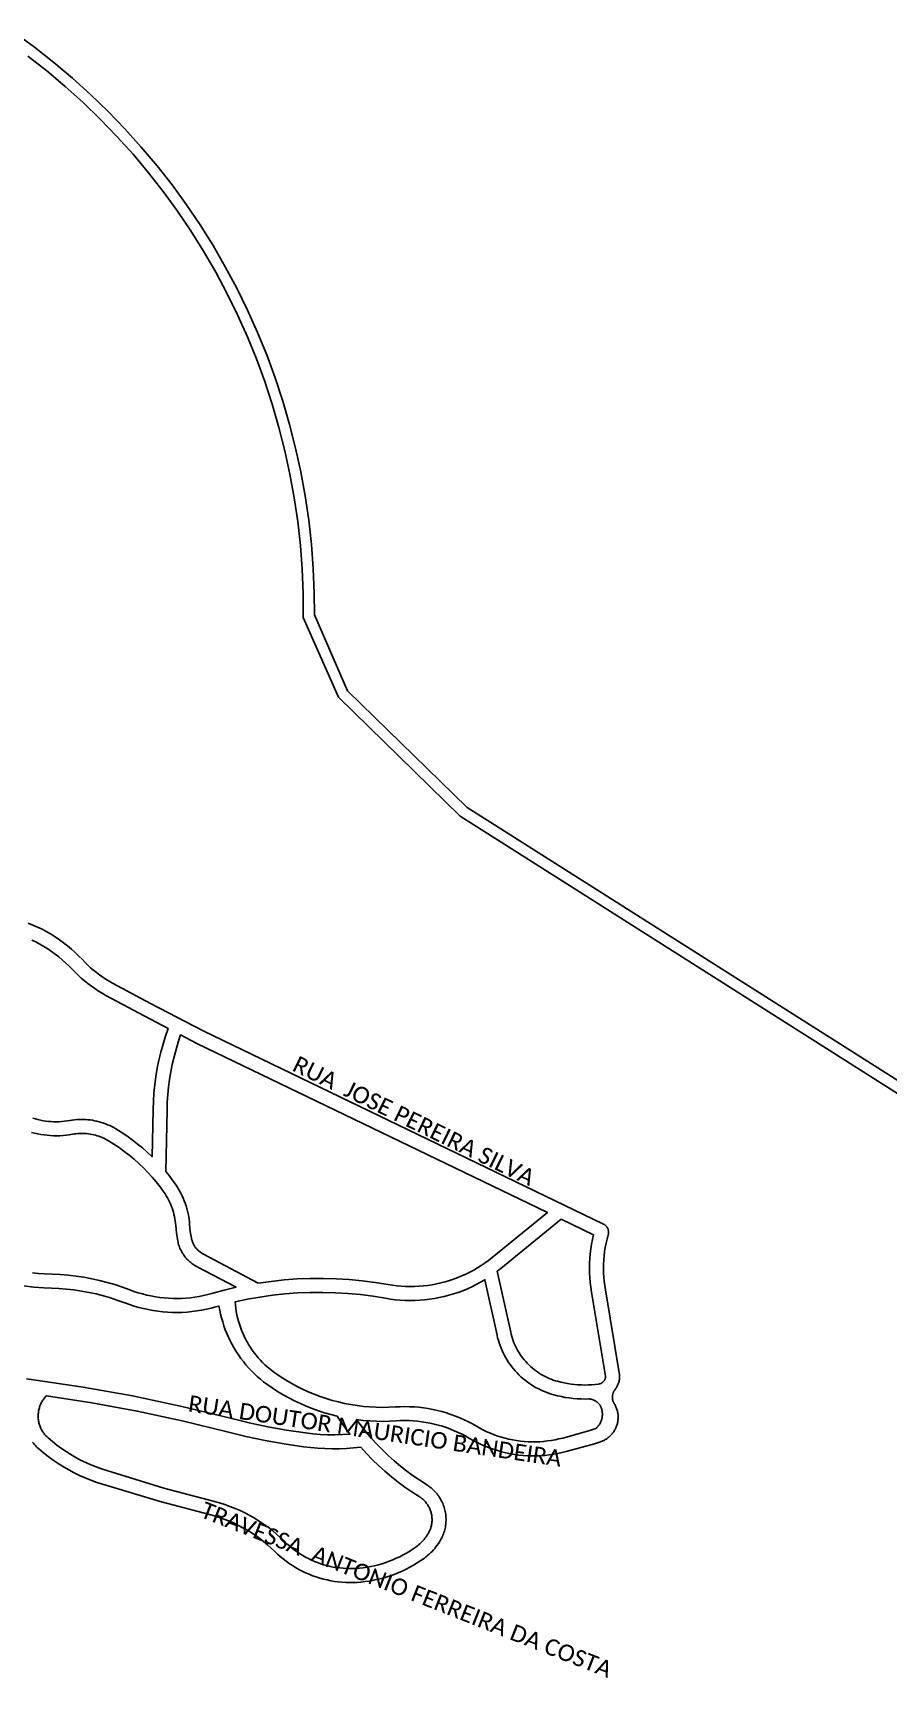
# Model space of a CAD drawing. Header units: millimetres. Extents: x 676447 to 689606, y 7455628 to 7463967.
# Drawn here: x 687916.5 to 688071.5, y 7459637.2 to 7459935.5 of the extents above; entities that cross this region are included whole.
import ezdxf

# ---------------------------------------------------------------- set-up
doc = ezdxf.new("R2010")
doc.units = ezdxf.units.MM
doc.header["$LTSCALE"] = 0.1
doc.header["$MEASUREMENT"] = 0
for name, color, linetype in [('MUB_MEIOFIO', 7, 'Continuous'), ('MUB_QUADRAS', 7, 'Continuous'), ('MUB_SEGMENTO', 7, 'Continuous')]:
    doc.layers.add(name, color=color, linetype=linetype)
doc.styles.add('Legend', font='calibri.ttf')

msp = doc.modelspace()

# ---------------------------------------------------------------- linework, layer by layer
at = {"layer": 'MUB_MEIOFIO', "linetype": 'Continuous'}
msp.add_lwpolyline([(687913.17, 7459935.55), (687916.75, 7459932.94), (687920.23, 7459930.21), (687923.62, 7459927.36), (687926.9, 7459924.4), (687930.08, 7459921.32), (687933.15, 7459918.13), (687936.11, 7459914.85), (687938.96, 7459911.46), (687941.69, 7459907.97), (687944.29, 7459904.39), (687946.77, 7459900.73), (687949.12, 7459896.98), (687951.34, 7459893.15), (687953.42, 7459889.25), (687955.37, 7459885.27), (687957.18, 7459881.24), (687958.85, 7459877.14), (687960.38, 7459872.98), (687961.76, 7459868.78), (687963, 7459864.53), (687964.09, 7459860.24), (687965.03, 7459855.92), (687965.82, 7459851.57), (687966.45, 7459847.19), (687966.94, 7459842.79), (687967.27, 7459838.38), (687967.46, 7459833.95), (687967.48, 7459829.98), (687973.51, 7459816.24), (687995.16, 7459795.05), (688085.66, 7459737.67)], dxfattribs=at)
at = {"layer": 'MUB_QUADRAS', "linetype": 'Continuous'}
for points in [[(687915.54, 7459931.34), (687918.97, 7459928.66), (687922.3, 7459925.85), (687925.54, 7459922.93), (687928.67, 7459919.91), (687931.69, 7459916.77), (687934.61, 7459913.53), (687937.41, 7459910.2), (687940.09, 7459906.77), (687942.65, 7459903.24), (687945.09, 7459899.63), (687947.4, 7459895.94), (687949.59, 7459892.18), (687951.64, 7459888.33), (687953.56, 7459884.42), (687955.34, 7459880.45), (687956.99, 7459876.41), (687958.49, 7459872.33), (687959.85, 7459868.19), (687961.07, 7459864.01), (687962.14, 7459859.78), (687963.06, 7459855.53), (687963.84, 7459851.24), (687964.47, 7459846.93), (687964.95, 7459842.6), (687965.28, 7459838.26), (687965.46, 7459833.91), (687965.48, 7459829.55), (687971.84, 7459815.08), (687993.91, 7459793.47), (688084.47, 7459736.06)], [(687916.38, 7459679.97), (687916.55, 7459679.75), (687916.73, 7459679.54), (687916.91, 7459679.33), (687917.1, 7459679.14), (687917.3, 7459678.95), (687917.5, 7459678.76), (687918.35, 7459678.04), (687919.23, 7459677.36), (687920.13, 7459676.7), (687921.05, 7459676.08), (687921.99, 7459675.49), (687922.95, 7459674.93), (687923.93, 7459674.41), (687924.93, 7459673.92), (687925.95, 7459673.46), (687926.98, 7459673.05), (687928.02, 7459672.67), (687929.08, 7459672.32), (687939.53, 7459669.18), (687948.71, 7459666.76), (687949.58, 7459666.51), (687950.43, 7459666.24), (687951.28, 7459665.93), (687952.11, 7459665.6), (687952.94, 7459665.24), (687953.75, 7459664.84), (687954.54, 7459664.43), (687955.33, 7459663.98), (687956.09, 7459663.51), (687956.84, 7459663.01), (687957.57, 7459662.48), (687958.28, 7459661.93), (687958.97, 7459661.36), (687959.65, 7459660.76), (687960.3, 7459660.14), (687960.79, 7459659.66), (687961.3, 7459659.21), (687961.83, 7459658.77), (687962.37, 7459658.35), (687962.93, 7459657.96), (687963.5, 7459657.58), (687964.08, 7459657.22), (687964.67, 7459656.88), (687965.28, 7459656.56), (687965.9, 7459656.27), (687966.52, 7459655.99), (687967.16, 7459655.74), (687967.8, 7459655.51), (687968.46, 7459655.3), (687969.12, 7459655.12), (687969.78, 7459654.96), (687970.45, 7459654.82), (687971.13, 7459654.71), (687971.8, 7459654.61), (687972.48, 7459654.55), (687973.17, 7459654.51), (687973.85, 7459654.49), (687974.54, 7459654.49), (687975.22, 7459654.52), (687975.9, 7459654.57), (687976.68, 7459654.66), (687977.45, 7459654.77), (687978.22, 7459654.91), (687978.98, 7459655.08), (687979.73, 7459655.26), (687980.48, 7459655.48), (687981.22, 7459655.72), (687981.96, 7459655.98), (687982.68, 7459656.27), (687983.4, 7459656.58), (687984.1, 7459656.92), (687984.79, 7459657.27), (687985.47, 7459657.66), (687986.14, 7459658.06), (687986.79, 7459658.49), (687987.43, 7459658.93), (687987.72, 7459659.15), (687988.01, 7459659.39), (687988.29, 7459659.63), (687988.55, 7459659.88), (687988.81, 7459660.14), (687989.06, 7459660.4), (687989.3, 7459660.68), (687989.53, 7459660.97), (687989.76, 7459661.26), (687989.97, 7459661.56), (687990.17, 7459661.87), (687990.35, 7459662.18), (687990.48, 7459662.41), (687990.59, 7459662.63), (687990.7, 7459662.87), (687990.8, 7459663.1), (687990.89, 7459663.34), (687990.98, 7459663.58), (687991.05, 7459663.82), (687991.12, 7459664.07), (687991.18, 7459664.32), (687991.23, 7459664.57), (687991.27, 7459664.82), (687991.3, 7459665.07), (687991.33, 7459665.33), (687991.34, 7459665.58), (687991.35, 7459665.84), (687991.35, 7459666.09), (687991.34, 7459666.35), (687991.32, 7459666.6), (687991.29, 7459666.86), (687991.25, 7459667.11), (687991.21, 7459667.36), (687991.15, 7459667.61), (687991.09, 7459667.86), (687991.02, 7459668.1), (687990.94, 7459668.34), (687990.85, 7459668.58), (687990.76, 7459668.82), (687990.66, 7459669.05), (687990.54, 7459669.28), (687990.42, 7459669.51), (687990.3, 7459669.73), (687990.16, 7459669.95), (687990.02, 7459670.16), (687989.87, 7459670.37), (687989.72, 7459670.57), (687989.55, 7459670.77), (687989.38, 7459670.96), (687989.21, 7459671.14), (687989.03, 7459671.32), (687988.84, 7459671.49), (687988.64, 7459671.66), (687988.44, 7459671.82), (687988.24, 7459671.97), (687988.03, 7459672.12), (687987.81, 7459672.25), (687986.59, 7459673.04), (687985.39, 7459673.86), (687984.22, 7459674.72), (687983.08, 7459675.62), (687981.97, 7459676.56), (687980.89, 7459677.53), (687979.84, 7459678.54), (687978.82, 7459679.58), (687977.84, 7459680.65), (687976.89, 7459681.75), (687975.98, 7459682.89), (687975.11, 7459684.05), (687976.31, 7459683.91), (687977.51, 7459683.81), (687978.72, 7459683.75), (687979.93, 7459683.73), (687981.13, 7459683.76), (687982.34, 7459683.82), (687983.11, 7459683.86), (687983.88, 7459683.87), (687984.64, 7459683.86), (687985.41, 7459683.82), (687986.18, 7459683.75), (687986.94, 7459683.66), (687987.7, 7459683.55), (687988.46, 7459683.41), (687989.21, 7459683.24), (687989.95, 7459683.05), (687990.69, 7459682.84), (687991.42, 7459682.6), (687992.14, 7459682.33), (687992.85, 7459682.04), (687993.56, 7459681.73), (687994.25, 7459681.39), (687994.93, 7459681.03), (687995.6, 7459680.65), (687996.28, 7459680.26), (687996.98, 7459679.89), (687997.7, 7459679.55), (687998.42, 7459679.23), (687999.16, 7459678.94), (687999.9, 7459678.67), (688000.66, 7459678.43), (688001.42, 7459678.21), (688002.19, 7459678.03), (688002.96, 7459677.87), (688003.75, 7459677.73), (688004.53, 7459677.62), (688005.32, 7459677.55), (688006.11, 7459677.49), (688006.9, 7459677.47), (688007.69, 7459677.47), (688008.48, 7459677.5), (688009.27, 7459677.56), (688010.06, 7459677.65), (688010.84, 7459677.76), (688011.62, 7459677.9), (688012.4, 7459678.07), (688013.16, 7459678.27), (688018.24, 7459679.65), (688019.34, 7459680.01), (688019.49, 7459680.07), (688019.64, 7459680.13), (688019.79, 7459680.19), (688019.94, 7459680.26), (688020.08, 7459680.34), (688020.23, 7459680.42), (688020.36, 7459680.5), (688020.5, 7459680.59), (688020.63, 7459680.69), (688020.76, 7459680.79), (688020.89, 7459680.89), (688021.01, 7459681), (688021.13, 7459681.11), (688021.24, 7459681.22), (688021.35, 7459681.34), (688021.46, 7459681.47), (688021.56, 7459681.59), (688021.66, 7459681.72), (688021.75, 7459681.86), (688021.84, 7459681.99), (688021.92, 7459682.13), (688022, 7459682.28), (688022.08, 7459682.42), (688022.15, 7459682.57), (688022.21, 7459682.72), (688022.27, 7459682.87), (688022.32, 7459683.02), (688022.37, 7459683.18), (688022.41, 7459683.34), (688022.45, 7459683.49), (688022.48, 7459683.65), (688022.5, 7459683.82), (688022.52, 7459683.98), (688022.54, 7459684.14), (688022.55, 7459684.3), (688022.55, 7459684.46), (688022.55, 7459684.63), (688022.54, 7459684.79), (688022.53, 7459684.95), (688022.51, 7459685.11), (688022.48, 7459685.27), (688022.45, 7459685.43), (688022.42, 7459685.59), (688022.38, 7459685.75), (688022.33, 7459685.91), (688022.28, 7459686.06), (688022.22, 7459686.21), (688022.16, 7459686.36), (688022.09, 7459686.51), (688022.02, 7459686.66), (688021.94, 7459686.8), (688021.9, 7459686.87), (688021.85, 7459686.93), (688021.81, 7459687), (688021.77, 7459687.07), (688021.74, 7459687.14), (688021.71, 7459687.21), (688021.68, 7459687.29), (688021.65, 7459687.36), (688021.62, 7459687.44), (688021.6, 7459687.51), (688021.58, 7459687.59), (688021.56, 7459687.67), (688021.55, 7459687.74), (688021.54, 7459687.82), (688021.53, 7459687.9), (688021.52, 7459687.98), (688021.52, 7459688.06), (688021.52, 7459688.14), (688021.52, 7459688.22), (688021.52, 7459688.3), (688021.53, 7459688.38), (688021.54, 7459688.46), (688021.55, 7459688.53), (688021.57, 7459688.61), (688021.59, 7459688.69), (688021.61, 7459688.77), (688021.63, 7459688.84), (688021.66, 7459688.92), (688021.69, 7459688.99), (688021.72, 7459689.06), (688021.75, 7459689.13), (688021.79, 7459689.21), (688021.83, 7459689.27), (688021.87, 7459689.34), (688021.96, 7459689.45), (688022.04, 7459689.56), (688022.12, 7459689.67), (688022.2, 7459689.78), (688022.27, 7459689.9), (688022.34, 7459690.02), (688022.4, 7459690.14), (688022.46, 7459690.27), (688022.52, 7459690.39), (688022.57, 7459690.52), (688022.62, 7459690.65), (688022.66, 7459690.78), (688022.7, 7459690.92), (688022.73, 7459691.05), (688022.76, 7459691.18), (688022.78, 7459691.32), (688022.8, 7459691.46), (688022.81, 7459691.59), (688022.82, 7459691.73), (688022.83, 7459691.87), (688022.83, 7459692.01), (688022.82, 7459692.14), (688020.24, 7459707.61), (688020.12, 7459708.37), (688020.03, 7459709.14), (688019.96, 7459709.91), (688019.92, 7459710.68), (688019.91, 7459711.45), (688019.92, 7459712.22), (688019.96, 7459712.99), (688020.02, 7459713.75), (688020.11, 7459714.52), (688020.23, 7459715.28), (688020.37, 7459716.04), (688020.54, 7459716.79), (688020.74, 7459717.54), (688020.75, 7459717.59), (688020.77, 7459717.64), (688020.78, 7459717.7), (688020.79, 7459717.75), (688020.8, 7459717.81), (688020.81, 7459717.87), (688020.81, 7459717.92), (688020.82, 7459717.98), (688020.82, 7459718.03), (688020.82, 7459718.09), (688020.81, 7459718.15), (688020.81, 7459718.2), (688020.8, 7459718.26), (688020.79, 7459718.31), (688020.78, 7459718.37), (688020.77, 7459718.42), (688020.76, 7459718.48), (688020.74, 7459718.53), (688020.72, 7459718.59), (688020.7, 7459718.64), (688020.68, 7459718.69), (688020.66, 7459718.74), (688020.63, 7459718.79), (688020.61, 7459718.84), (688020.58, 7459718.89), (688020.55, 7459718.94), (688020.52, 7459718.98), (688020.48, 7459719.03), (688020.45, 7459719.07), (688020.41, 7459719.12), (688020.37, 7459719.16), (688020.34, 7459719.2), (688020.3, 7459719.24), (688020.25, 7459719.28), (688020.21, 7459719.31), (688020.17, 7459719.35), (688020.12, 7459719.38), (688020.07, 7459719.41), (688020.03, 7459719.44), (688019.98, 7459719.47), (688019.93, 7459719.5), (687947.32, 7459754.55), (687937.8, 7459759.54), (687930.89, 7459763.22), (687930.29, 7459763.57), (687929.69, 7459763.93), (687929.11, 7459764.31), (687928.54, 7459764.71), (687927.99, 7459765.13), (687927.44, 7459765.56), (687926.92, 7459766.01), (687926.4, 7459766.48), (687925.91, 7459766.97), (687925.42, 7459767.47), (687924.79, 7459768.13), (687924.13, 7459768.77), (687923.45, 7459769.38), (687922.74, 7459769.97), (687922.02, 7459770.54), (687921.28, 7459771.08), (687920.52, 7459771.59), (687919.74, 7459772.08), (687918.95, 7459772.54), (687918.14, 7459772.97), (687917.31, 7459773.37), (687916.47, 7459773.75), (687915.62, 7459774.09)], [(687916.27, 7459771.03), (687917.01, 7459770.67), (687917.73, 7459770.28), (687918.44, 7459769.86), (687919.14, 7459769.42), (687919.82, 7459768.96), (687920.49, 7459768.48), (687921.14, 7459767.97), (687921.77, 7459767.44), (687922.39, 7459766.9), (687922.99, 7459766.33), (687923.57, 7459765.74), (687924.1, 7459765.18), (687924.66, 7459764.64), (687925.23, 7459764.11), (687925.82, 7459763.61), (687926.43, 7459763.12), (687927.05, 7459762.65), (687927.69, 7459762.21), (687928.34, 7459761.78), (687929, 7459761.38), (687929.68, 7459760.99), (687936.62, 7459757.29), (687940.97, 7459755.01), (687940.48, 7459753.59), (687940.04, 7459752.15), (687939.64, 7459750.7), (687939.3, 7459749.23), (687939, 7459747.76), (687938.75, 7459746.27), (687938.54, 7459744.78), (687938.39, 7459743.28), (687938.29, 7459741.78), (687938.23, 7459740.28), (687938.06, 7459731.72), (687937.19, 7459732.54), (687936.3, 7459733.33), (687935.38, 7459734.08), (687934.43, 7459734.81), (687933.47, 7459735.5), (687932.47, 7459736.17), (687931.46, 7459736.79), (687931.11, 7459737), (687930.74, 7459737.19), (687930.38, 7459737.37), (687930, 7459737.54), (687929.62, 7459737.69), (687929.23, 7459737.83), (687928.84, 7459737.96), (687928.45, 7459738.07), (687928.05, 7459738.17), (687927.65, 7459738.26), (687927.25, 7459738.33), (687926.84, 7459738.39), (687926.44, 7459738.44), (687926.03, 7459738.47), (687925.62, 7459738.48), (687925.21, 7459738.49), (687924.8, 7459738.48), (687924.39, 7459738.45), (687923.98, 7459738.41), (687923.57, 7459738.36), (687923.17, 7459738.29), (687922.69, 7459738.22), (687922.2, 7459738.15), (687921.72, 7459738.11), (687921.23, 7459738.08), (687920.75, 7459738.07), (687920.26, 7459738.07), (687919.77, 7459738.09), (687919.29, 7459738.13), (687918.8, 7459738.19), (687918.32, 7459738.26), (687917.84, 7459738.35), (687917.37, 7459738.46), (687916.9, 7459738.58), (687916.43, 7459738.72)], [(687940.54, 7459729.03), (687940.54, 7459729.03), (687940.77, 7459740.22), (687940.82, 7459741.61), (687940.91, 7459743), (687941.05, 7459744.38), (687941.23, 7459745.75), (687941.46, 7459747.12), (687941.73, 7459748.48), (687942.04, 7459749.84), (687942.4, 7459751.18), (687942.8, 7459752.51), (687943.24, 7459753.82), (687946.18, 7459752.28), (688009.72, 7459721.61), (687999.7, 7459713.43), (687999.06, 7459712.93), (687998.42, 7459712.46), (687997.75, 7459712.01), (687997.07, 7459711.58), (687996.38, 7459711.17), (687995.67, 7459710.79), (687994.95, 7459710.43), (687994.22, 7459710.1), (687993.47, 7459709.8), (687992.72, 7459709.51), (687991.96, 7459709.26), (687991.18, 7459709.03), (687990.41, 7459708.83), (687989.62, 7459708.66), (687988.83, 7459708.51), (687988.03, 7459708.39), (687987.24, 7459708.3), (687986.43, 7459708.23), (687985.63, 7459708.2), (687984.83, 7459708.19), (687984.02, 7459708.21), (687983.22, 7459708.25), (687982.42, 7459708.33), (687981.62, 7459708.43), (687980.83, 7459708.56), (687978.49, 7459708.94), (687976.15, 7459709.24), (687973.79, 7459709.46), (687971.43, 7459709.6), (687969.07, 7459709.66), (687966.7, 7459709.65), (687964.34, 7459709.55), (687961.98, 7459709.38), (687959.63, 7459709.12), (687957.28, 7459708.79), (687947.41, 7459714.03), (687947.29, 7459714.09), (687947.17, 7459714.16), (687947.05, 7459714.23), (687946.93, 7459714.31), (687946.81, 7459714.39), (687946.7, 7459714.48), (687946.59, 7459714.57), (687946.49, 7459714.66), (687946.39, 7459714.75), (687946.29, 7459714.85), (687946.19, 7459714.96), (687946.1, 7459715.06), (687946.01, 7459715.17), (687945.92, 7459715.28), (687945.84, 7459715.4), (687945.77, 7459715.51), (687945.69, 7459715.63), (687945.62, 7459715.76), (687945.56, 7459715.88), (687945.5, 7459716.01), (687945.44, 7459716.14), (687945.39, 7459716.27), (687945.34, 7459716.4), (687945.3, 7459716.53), (687945.26, 7459716.67), (687945.23, 7459716.8), (687945.2, 7459716.94), (687945.09, 7459717.56), (687944.99, 7459718.18), (687944.92, 7459718.81), (687944.87, 7459719.44), (687944.83, 7459719.93), (687944.77, 7459720.42), (687944.7, 7459720.9), (687944.6, 7459721.39), (687944.5, 7459721.87), (687944.37, 7459722.35), (687944.23, 7459722.82), (687944.08, 7459723.29), (687943.9, 7459723.75), (687943.71, 7459724.2), (687943.51, 7459724.65), (687943.29, 7459725.1), (687943.06, 7459725.53), (687942.81, 7459725.96), (687942.55, 7459726.37), (687942.27, 7459726.78), (687941.71, 7459727.55), (687941.14, 7459728.3), (687940.54, 7459729.03)], [(687916.22, 7459736.13), (687916.77, 7459735.99), (687917.34, 7459735.86), (687917.9, 7459735.76), (687918.47, 7459735.67), (687919.04, 7459735.61), (687919.61, 7459735.56), (687920.19, 7459735.54), (687920.76, 7459735.53), (687921.34, 7459735.54), (687921.91, 7459735.58), (687922.48, 7459735.63), (687923.05, 7459735.7), (687923.62, 7459735.8), (687923.94, 7459735.85), (687924.26, 7459735.89), (687924.58, 7459735.92), (687924.91, 7459735.94), (687925.23, 7459735.95), (687925.55, 7459735.95), (687925.88, 7459735.93), (687926.2, 7459735.91), (687926.52, 7459735.87), (687926.84, 7459735.83), (687927.16, 7459735.77), (687927.47, 7459735.7), (687927.79, 7459735.62), (687928.1, 7459735.53), (687928.41, 7459735.43), (687928.71, 7459735.32), (687929.01, 7459735.2), (687929.3, 7459735.07), (687929.6, 7459734.93), (687929.88, 7459734.78), (687930.16, 7459734.61), (687931.14, 7459734.01), (687932.09, 7459733.37), (687933.02, 7459732.7), (687933.93, 7459731.99), (687934.81, 7459731.26), (687935.67, 7459730.49), (687936.49, 7459729.7), (687937.29, 7459728.87), (687938.07, 7459728.02), (687938.81, 7459727.15), (687939.52, 7459726.24), (687940.19, 7459725.32), (687940.42, 7459724.98), (687940.64, 7459724.64), (687940.84, 7459724.29), (687941.04, 7459723.93), (687941.22, 7459723.57), (687941.39, 7459723.2), (687941.54, 7459722.82), (687941.68, 7459722.44), (687941.81, 7459722.05), (687941.93, 7459721.67), (687942.03, 7459721.27), (687942.12, 7459720.88), (687942.19, 7459720.48), (687942.26, 7459720.07), (687942.3, 7459719.67), (687942.34, 7459719.27), (687942.4, 7459718.56), (687942.48, 7459717.85), (687942.58, 7459717.15), (687942.71, 7459716.45), (687942.76, 7459716.22), (687942.81, 7459716), (687942.88, 7459715.77), (687942.95, 7459715.55), (687943.03, 7459715.33), (687943.12, 7459715.11), (687943.21, 7459714.9), (687943.32, 7459714.69), (687943.43, 7459714.49), (687943.54, 7459714.28), (687943.67, 7459714.09), (687943.8, 7459713.89), (687943.94, 7459713.7), (687944.08, 7459713.52), (687944.23, 7459713.34), (687944.39, 7459713.17), (687944.55, 7459713), (687944.72, 7459712.84), (687944.89, 7459712.68), (687945.07, 7459712.53), (687945.26, 7459712.39), (687945.44, 7459712.25), (687945.64, 7459712.12), (687945.84, 7459712), (687946.04, 7459711.88), (687946.24, 7459711.77), (687953.29, 7459708.04), (687953.29, 7459708.04)], [(688018.07, 7459717.58), (688017.88, 7459716.73), (688017.73, 7459715.87), (688017.6, 7459715.01), (688017.5, 7459714.14), (688017.43, 7459713.27), (688017.39, 7459712.4), (688017.37, 7459711.53), (688017.39, 7459710.66), (688017.43, 7459709.79), (688017.51, 7459708.92), (688017.61, 7459708.05), (688017.74, 7459707.19), (688020.29, 7459691.91), (688020.29, 7459691.86), (688020.29, 7459691.81), (688020.28, 7459691.76), (688020.27, 7459691.71), (688020.26, 7459691.66), (688020.25, 7459691.61), (688020.24, 7459691.56), (688020.23, 7459691.51), (688020.21, 7459691.46), (688020.19, 7459691.41), (688020.17, 7459691.37), (688020.15, 7459691.32), (688020.13, 7459691.28), (688020.11, 7459691.23), (688020.08, 7459691.19), (688020.06, 7459691.14), (688020.03, 7459691.1), (688020, 7459691.06), (688019.97, 7459691.02), (688019.93, 7459690.98), (688019.9, 7459690.95), (688019.87, 7459690.91), (688019.83, 7459690.87), (688019.79, 7459690.84), (688019.75, 7459690.81), (688019.71, 7459690.78), (688019.67, 7459690.75), (688019.63, 7459690.72), (688019.59, 7459690.69), (688019.54, 7459690.66), (688019.5, 7459690.64), (688019.45, 7459690.62), (688019.41, 7459690.6), (688019.36, 7459690.58), (688019.31, 7459690.56), (688019.27, 7459690.54), (688019.22, 7459690.53), (688019.17, 7459690.52), (688019.12, 7459690.51), (688019.07, 7459690.5), (688019.02, 7459690.49), (688018.4, 7459690.42), (688017.77, 7459690.36), (688017.15, 7459690.33), (688016.52, 7459690.32), (688015.89, 7459690.33), (688015.26, 7459690.36), (688014.64, 7459690.42), (688014.02, 7459690.49), (688013.39, 7459690.58), (688012.78, 7459690.7), (688012.16, 7459690.83), (688011.56, 7459690.99), (688011.17, 7459691.1), (688010.78, 7459691.23), (688010.41, 7459691.37), (688010.03, 7459691.52), (688009.66, 7459691.68), (688009.3, 7459691.86), (688008.94, 7459692.05), (688008.59, 7459692.25), (688008.25, 7459692.47), (688007.91, 7459692.69), (688007.58, 7459692.93), (688007.26, 7459693.17), (688006.95, 7459693.43), (688006.65, 7459693.7), (688006.36, 7459693.98), (688006.07, 7459694.27), (688005.8, 7459694.57), (688005.54, 7459694.87), (688005.28, 7459695.19), (688005.04, 7459695.51), (688004.81, 7459695.84), (688004.59, 7459696.18), (688004.38, 7459696.53), (688004.19, 7459696.89), (688004, 7459697.25), (688003.83, 7459697.61), (688003.67, 7459697.98), (688003.53, 7459698.36), (688003.4, 7459698.74), (688003.28, 7459699.13), (688003.17, 7459699.52), (688003.08, 7459699.91), (688000.65, 7459710.95), (688001.3, 7459711.47), (688012.25, 7459720.39), (688018.07, 7459717.58), (688018.07, 7459717.58)], [(687953.29, 7459708.04), (687951.1, 7459707.52), (687948.92, 7459706.93), (687948.15, 7459706.72), (687947.37, 7459706.54), (687946.59, 7459706.39), (687945.8, 7459706.26), (687945.01, 7459706.16), (687944.21, 7459706.09), (687943.42, 7459706.04), (687942.62, 7459706.02), (687941.82, 7459706.03), (687941.02, 7459706.06), (687940.23, 7459706.13), (687939.44, 7459706.21), (687938.65, 7459706.33), (687937.86, 7459706.47), (687937.08, 7459706.64), (687936.31, 7459706.84), (687935.54, 7459707.06), (687934.78, 7459707.31), (687934.03, 7459707.58), (687932.68, 7459708.08), (687931.31, 7459708.53), (687929.93, 7459708.93), (687928.53, 7459709.29), (687927.13, 7459709.6), (687925.71, 7459709.87), (687924.28, 7459710.08), (687922.85, 7459710.25), (687921.42, 7459710.37), (687919.98, 7459710.45), (687918.54, 7459710.47), (687917.46, 7459710.55), (687916.38, 7459710.66)], [(688017.26, 7459687.8), (688017.35, 7459687.79), (688017.44, 7459687.78), (688017.53, 7459687.77), (688017.62, 7459687.75), (688017.71, 7459687.73), (688017.79, 7459687.71), (688017.88, 7459687.69), (688017.96, 7459687.66), (688018.05, 7459687.63), (688018.13, 7459687.6), (688018.21, 7459687.56), (688018.29, 7459687.52), (688018.37, 7459687.48), (688018.44, 7459687.43), (688018.52, 7459687.39), (688018.59, 7459687.34), (688018.67, 7459687.28), (688018.74, 7459687.23), (688018.8, 7459687.17), (688018.87, 7459687.11), (688018.93, 7459687.05), (688019, 7459686.99), (688019.05, 7459686.92), (688019.11, 7459686.85), (688019.17, 7459686.78), (688019.22, 7459686.71), (688019.27, 7459686.64), (688019.32, 7459686.56), (688019.36, 7459686.48), (688019.41, 7459686.37), (688019.46, 7459686.26), (688019.5, 7459686.15), (688019.53, 7459686.04), (688019.57, 7459685.92), (688019.6, 7459685.81), (688019.62, 7459685.69), (688019.65, 7459685.57), (688019.66, 7459685.45), (688019.68, 7459685.33), (688019.69, 7459685.21), (688019.69, 7459685.09), (688019.69, 7459684.97), (688019.69, 7459684.85), (688019.68, 7459684.73), (688019.67, 7459684.61), (688019.65, 7459684.49), (688019.63, 7459684.38), (688019.61, 7459684.26), (688019.58, 7459684.14), (688019.55, 7459684.03), (688019.51, 7459683.91), (688019.47, 7459683.8), (688019.43, 7459683.69), (688019.38, 7459683.58), (688019.33, 7459683.47), (688019.27, 7459683.36), (688019.21, 7459683.26), (688019.15, 7459683.15), (688019.08, 7459683.05), (688019.01, 7459682.96), (688018.94, 7459682.86), (688018.86, 7459682.77), (688018.78, 7459682.68), (688018.7, 7459682.59), (688018.62, 7459682.51), (688018.53, 7459682.43), (688017.43, 7459682.06), (688012.5, 7459680.71), (688011.81, 7459680.54), (688011.13, 7459680.39), (688010.44, 7459680.27), (688009.74, 7459680.17), (688009.04, 7459680.09), (688008.34, 7459680.04), (688007.64, 7459680.01), (688006.93, 7459680.01), (688006.23, 7459680.03), (688005.53, 7459680.07), (688004.83, 7459680.14), (688004.13, 7459680.24), (688003.44, 7459680.36), (688002.75, 7459680.5), (688002.07, 7459680.67), (688001.39, 7459680.86), (688000.72, 7459681.07), (688000.06, 7459681.31), (687999.4, 7459681.57), (687998.76, 7459681.85), (687998.13, 7459682.16), (687997.5, 7459682.49), (687996.89, 7459682.84), (687996.15, 7459683.26), (687995.4, 7459683.66), (687994.63, 7459684.03), (687993.85, 7459684.38), (687993.06, 7459684.7), (687992.25, 7459684.99), (687991.44, 7459685.26), (687990.62, 7459685.5), (687989.8, 7459685.71), (687988.96, 7459685.9), (687988.12, 7459686.05), (687987.28, 7459686.18), (687986.43, 7459686.28), (687985.58, 7459686.35), (687984.73, 7459686.39), (687983.87, 7459686.41), (687983.02, 7459686.39), (687982.17, 7459686.35), (687981.01, 7459686.29), (687979.85, 7459686.27), (687978.7, 7459686.29), (687977.54, 7459686.35), (687976.39, 7459686.45), (687975.24, 7459686.59), (687974.1, 7459686.77), (687972.96, 7459686.99), (687971.83, 7459687.25), (687970.71, 7459687.54), (687969.61, 7459687.88), (687968.51, 7459688.25), (687967.43, 7459688.66), (687966.36, 7459689.1), (687965.31, 7459689.59), (687964.27, 7459690.1), (687963.26, 7459690.66), (687962.26, 7459691.24), (687961.28, 7459691.87), (687960.33, 7459692.52), (687959.86, 7459692.87), (687959.4, 7459693.23), (687958.95, 7459693.61), (687958.51, 7459694), (687958.09, 7459694.41), (687957.69, 7459694.84), (687957.3, 7459695.27), (687956.92, 7459695.72), (687956.56, 7459696.18), (687956.21, 7459696.66), (687955.88, 7459697.14), (687955.57, 7459697.64), (687955.27, 7459698.15), (687955, 7459698.66), (687954.74, 7459699.19), (687954.49, 7459699.72), (687954.27, 7459700.27), (687954.06, 7459700.81), (687953.88, 7459701.37), (687953.71, 7459701.93), (687953.56, 7459702.5), (687953.43, 7459703.07), (687953.32, 7459703.65), (687953.23, 7459704.23), (687953.16, 7459704.81), (687953.11, 7459705.4), (687955.35, 7459705.87), (687957.6, 7459706.27), (687959.87, 7459706.6), (687962.14, 7459706.85), (687964.43, 7459707.02), (687966.71, 7459707.11), (687969, 7459707.13), (687971.29, 7459707.07), (687973.57, 7459706.93), (687975.85, 7459706.72), (687978.12, 7459706.42), (687980.38, 7459706.06), (687981.26, 7459705.91), (687982.14, 7459705.8), (687983.03, 7459705.72), (687983.92, 7459705.67), (687984.81, 7459705.65), (687985.71, 7459705.66), (687986.6, 7459705.7), (687987.49, 7459705.77), (687988.37, 7459705.87), (687989.25, 7459706.01), (687990.13, 7459706.17), (687991, 7459706.36), (687991.86, 7459706.59), (687992.72, 7459706.84), (687993.57, 7459707.12), (687994.4, 7459707.43), (687995.23, 7459707.77), (687996.04, 7459708.14), (687996.84, 7459708.54), (687997.62, 7459708.96), (687998.39, 7459709.41), (688000.6, 7459699.37), (688000.71, 7459698.89), (688000.84, 7459698.42), (688000.99, 7459697.95), (688001.15, 7459697.49), (688001.32, 7459697.03), (688001.52, 7459696.58), (688001.72, 7459696.13), (688001.95, 7459695.7), (688002.18, 7459695.27), (688002.44, 7459694.85), (688002.7, 7459694.43), (688002.98, 7459694.03), (688003.27, 7459693.64), (688003.58, 7459693.25), (688003.9, 7459692.88), (688004.23, 7459692.52), (688004.58, 7459692.17), (688004.93, 7459691.83), (688005.3, 7459691.51), (688005.68, 7459691.19), (688006.07, 7459690.89), (688006.46, 7459690.61), (688006.87, 7459690.33), (688007.29, 7459690.07), (688007.71, 7459689.83), (688008.15, 7459689.6), (688008.59, 7459689.38), (688009.04, 7459689.18), (688009.49, 7459689), (688009.95, 7459688.83), (688010.42, 7459688.68), (688010.89, 7459688.54), (688011.58, 7459688.36), (688012.28, 7459688.21), (688012.98, 7459688.08), (688013.69, 7459687.97), (688014.4, 7459687.89), (688015.12, 7459687.83), (688015.83, 7459687.79), (688016.55, 7459687.78), (688017.26, 7459687.8)], [(687914.76, 7459708.3), (687916.61, 7459708.08), (687918.46, 7459707.93), (687919.82, 7459707.91), (687921.18, 7459707.84), (687922.54, 7459707.73), (687923.89, 7459707.57), (687925.24, 7459707.37), (687926.58, 7459707.12), (687927.92, 7459706.83), (687929.24, 7459706.49), (687930.55, 7459706.11), (687931.84, 7459705.68), (687933.12, 7459705.22), (687933.95, 7459704.91), (687934.79, 7459704.64), (687935.64, 7459704.39), (687936.5, 7459704.17), (687937.36, 7459703.99), (687938.23, 7459703.83), (687939.11, 7459703.7), (687939.99, 7459703.6), (687940.87, 7459703.53), (687941.75, 7459703.49), (687942.64, 7459703.48), (687943.52, 7459703.5), (687944.41, 7459703.56), (687945.29, 7459703.64), (687946.16, 7459703.75), (687947.04, 7459703.89), (687947.9, 7459704.06), (687948.77, 7459704.26), (687949.62, 7459704.49), (687950.19, 7459704.65), (687950.32, 7459703.92), (687950.47, 7459703.2), (687950.65, 7459702.48), (687950.86, 7459701.76), (687951.09, 7459701.06), (687951.34, 7459700.36), (687951.61, 7459699.67), (687951.91, 7459698.99), (687952.23, 7459698.32), (687952.58, 7459697.67), (687952.94, 7459697.02), (687953.33, 7459696.39), (687953.73, 7459695.77), (687954.16, 7459695.16), (687954.61, 7459694.57), (687955.08, 7459694), (687955.57, 7459693.44), (687956.07, 7459692.89), (687956.6, 7459692.37), (687957.14, 7459691.86), (687957.69, 7459691.37), (687958.27, 7459690.9), (687958.86, 7459690.45), (687959.82, 7459689.79), (687960.81, 7459689.16), (687961.82, 7459688.56), (687962.84, 7459687.99), (687963.89, 7459687.45), (687964.95, 7459686.95), (687966.02, 7459686.49), (687967.11, 7459686.06), (687968.22, 7459685.66), (687969.33, 7459685.3), (687970.46, 7459684.98), (687971.6, 7459684.7), (687972.34, 7459683.57), (687973.12, 7459682.47), (687973.93, 7459681.39), (687972.58, 7459681.32), (687971.24, 7459681.29), (687969.89, 7459681.3), (687968.54, 7459681.37), (687967.2, 7459681.47), (687965.86, 7459681.63), (687962.44, 7459682.14), (687959.03, 7459682.75), (687955.65, 7459683.47), (687952.29, 7459684.29), (687943.44, 7459686.45), (687934.52, 7459688.33), (687925.55, 7459689.93), (687916.54, 7459691.25), (687915.3, 7459691.43)], [(687975.88, 7459679.03), (687976.93, 7459677.89), (687978, 7459676.78), (687979.12, 7459675.71), (687980.27, 7459674.67), (687981.45, 7459673.68), (687982.66, 7459672.72), (687983.91, 7459671.8), (687985.18, 7459670.93), (687986.48, 7459670.09), (687986.62, 7459670), (687986.76, 7459669.91), (687986.89, 7459669.81), (687987.03, 7459669.7), (687987.15, 7459669.59), (687987.28, 7459669.48), (687987.4, 7459669.36), (687987.51, 7459669.24), (687987.63, 7459669.11), (687987.73, 7459668.98), (687987.84, 7459668.85), (687987.94, 7459668.71), (687988.03, 7459668.57), (687988.12, 7459668.43), (687988.2, 7459668.28), (687988.28, 7459668.14), (687988.35, 7459667.98), (687988.42, 7459667.83), (687988.49, 7459667.67), (687988.54, 7459667.52), (687988.6, 7459667.36), (687988.64, 7459667.19), (687988.68, 7459667.03), (687988.72, 7459666.87), (687988.75, 7459666.7), (687988.77, 7459666.53), (687988.79, 7459666.37), (687988.8, 7459666.2), (687988.81, 7459666.03), (687988.81, 7459665.86), (687988.81, 7459665.69), (687988.8, 7459665.52), (687988.78, 7459665.36), (687988.76, 7459665.19), (687988.73, 7459665.02), (687988.7, 7459664.86), (687988.66, 7459664.69), (687988.62, 7459664.53), (687988.57, 7459664.37), (687988.51, 7459664.21), (687988.45, 7459664.06), (687988.38, 7459663.9), (687988.31, 7459663.75), (687988.24, 7459663.6), (687988.16, 7459663.45), (687988.01, 7459663.21), (687987.86, 7459662.98), (687987.7, 7459662.75), (687987.53, 7459662.53), (687987.36, 7459662.31), (687987.18, 7459662.1), (687986.99, 7459661.9), (687986.79, 7459661.7), (687986.59, 7459661.51), (687986.38, 7459661.33), (687986.16, 7459661.15), (687985.94, 7459660.99), (687985.37, 7459660.59), (687984.79, 7459660.21), (687984.19, 7459659.85), (687983.59, 7459659.51), (687982.97, 7459659.19), (687982.34, 7459658.89), (687981.71, 7459658.61), (687981.06, 7459658.35), (687980.41, 7459658.12), (687979.75, 7459657.91), (687979.08, 7459657.72), (687978.4, 7459657.55), (687977.72, 7459657.4), (687977.04, 7459657.28), (687976.35, 7459657.18), (687975.66, 7459657.1), (687975.07, 7459657.05), (687974.47, 7459657.03), (687973.88, 7459657.02), (687973.28, 7459657.04), (687972.69, 7459657.08), (687972.1, 7459657.14), (687971.5, 7459657.21), (687970.92, 7459657.31), (687970.33, 7459657.43), (687969.76, 7459657.57), (687969.18, 7459657.73), (687968.61, 7459657.91), (687968.05, 7459658.11), (687967.5, 7459658.33), (687966.95, 7459658.57), (687966.42, 7459658.83), (687965.89, 7459659.11), (687965.37, 7459659.4), (687964.87, 7459659.71), (687964.37, 7459660.04), (687963.89, 7459660.39), (687963.41, 7459660.75), (687962.96, 7459661.13), (687962.51, 7459661.53), (687962.08, 7459661.94), (687961.37, 7459662.62), (687960.63, 7459663.28), (687959.87, 7459663.91), (687959.09, 7459664.52), (687958.28, 7459665.09), (687957.46, 7459665.64), (687956.62, 7459666.16), (687955.76, 7459666.65), (687954.89, 7459667.11), (687954, 7459667.54), (687953.1, 7459667.94), (687952.18, 7459668.3), (687951.25, 7459668.64), (687950.31, 7459668.94), (687949.36, 7459669.21), (687940.18, 7459671.63), (687929.84, 7459674.8), (687928.87, 7459675.12), (687927.91, 7459675.47), (687926.96, 7459675.85), (687926.03, 7459676.27), (687925.11, 7459676.72), (687924.21, 7459677.2), (687923.33, 7459677.71), (687922.47, 7459678.25), (687921.62, 7459678.83), (687920.8, 7459679.43), (687919.99, 7459680.06), (687919.21, 7459680.72), (687919.08, 7459680.84), (687918.95, 7459680.97), (687918.82, 7459681.1), (687918.7, 7459681.23), (687918.58, 7459681.37), (687918.47, 7459681.52), (687918.36, 7459681.66), (687918.26, 7459681.81), (687918.16, 7459681.97), (687918.07, 7459682.13), (687917.98, 7459682.29), (687917.9, 7459682.45), (687917.83, 7459682.62), (687917.76, 7459682.79), (687917.7, 7459682.96), (687917.64, 7459683.13), (687917.59, 7459683.31), (687917.54, 7459683.48), (687917.51, 7459683.66), (687917.47, 7459683.84), (687917.45, 7459684.02), (687917.43, 7459684.2), (687917.41, 7459684.38), (687917.4, 7459684.57), (687917.4, 7459684.75), (687917.41, 7459684.93), (687917.42, 7459685.11), (687917.44, 7459685.29), (687917.46, 7459685.47), (687917.49, 7459685.65), (687917.53, 7459685.83), (687917.57, 7459686.01), (687917.62, 7459686.19), (687917.67, 7459686.36), (687917.73, 7459686.53), (687917.8, 7459686.7), (687917.87, 7459686.87), (687917.95, 7459687.03), (687918.03, 7459687.2), (687918.12, 7459687.36), (687918.21, 7459687.51), (687918.31, 7459687.66), (687918.42, 7459687.81), (687918.53, 7459687.96), (687918.64, 7459688.1), (687918.76, 7459688.24), (687918.89, 7459688.37), (687927.14, 7459687.09), (687935.36, 7459685.58), (687943.53, 7459683.82), (687951.65, 7459681.83), (687955.08, 7459680.99), (687958.54, 7459680.26), (687962.02, 7459679.63), (687965.52, 7459679.11), (687966.81, 7459678.96), (687968.11, 7459678.85), (687969.4, 7459678.78), (687970.7, 7459678.75), (687972, 7459678.76), (687973.3, 7459678.81), (687974.59, 7459678.9), (687975.88, 7459679.03)]]:
    msp.add_lwpolyline(points, dxfattribs=at)

# ---------------------------------------------------------------- texts
at = {"layer": 'MUB_SEGMENTO', "color": 253, "style": 'Legend'}
for s, rotation, p in [('RUA  JOSE PEREIRA SILVA', 333.9586, (687963.27, 7459747.45)), ('RUA DOUTOR MAURICIO BANDEIRA', 351.5431, (687944.47, 7459685.55)), ('TRAVESSA  ANTONIO FERREIRA DA COSTA', 338.4183, (687946.61, 7459666.46))]:
    msp.add_text(s, height=3, rotation=rotation, dxfattribs=at).set_placement(p)

doc.saveas('drawing.dxf')
